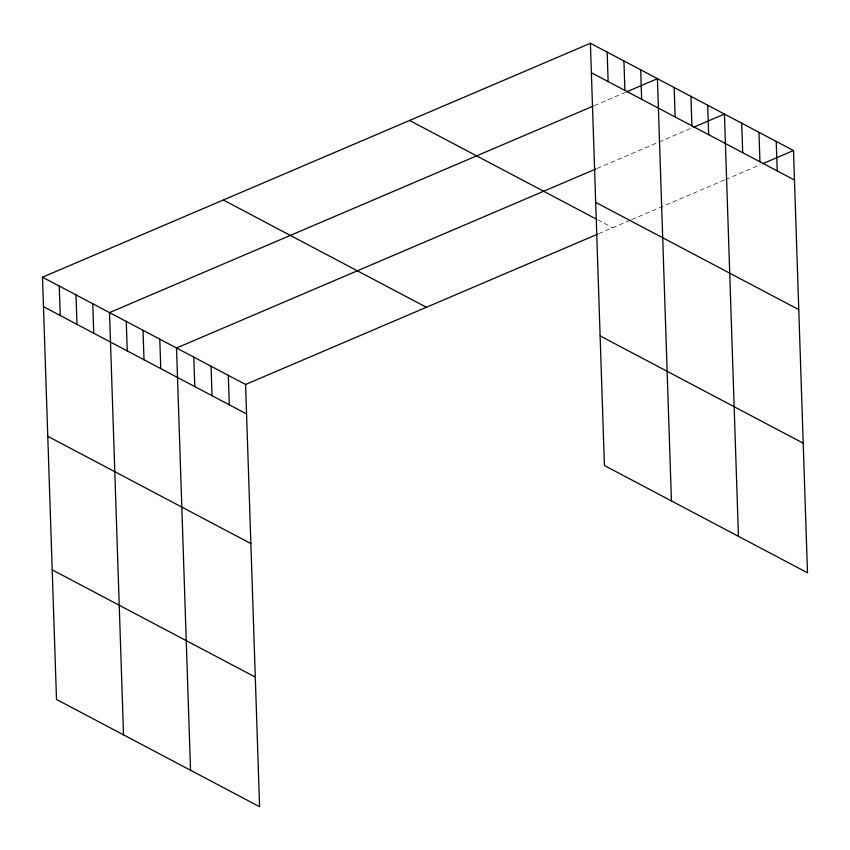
<?xml version="1.0" encoding="UTF-8"?>
<svg xmlns="http://www.w3.org/2000/svg" width="850" height="850" viewBox="0 0 850 850"><rect width="100%" height="100%" fill="white"/><g stroke="black" fill="none" stroke-linecap="round" stroke-linejoin="round"><path stroke-width="0.64" stroke-dasharray="4.25 3.19" d="M594.384 105.591L625.313 92.384M597.168 168.417L656.636 143.023M659.016 142.003L691.135 128.297M598.708 233.708L630.53 220.129M631.72 219.619L724.497 179.998M725.688 179.499L760.187 164.762M597.72 219.842L612.68 227.747"/><path stroke-width="1.27" d="M42.5 277.206L245.586 384.476L259.59 806.724L56.504 699.454L42.5 277.206L590.41 43.276L793.496 150.546L807.5 572.794L604.414 465.524L590.41 43.276M593.194 106.101L109.522 312.609L123.526 734.857M626.503 91.885L657.422 78.678L671.436 500.926M595.977 168.927L176.534 348.001L190.538 770.249M693.515 127.277L724.444 114.07L738.448 536.329M245.586 384.476L597.55 234.207M762.567 163.752L793.496 150.546M591.388 72.749L794.474 180.009M595.691 202.364L798.766 309.634M409.604 120.477L595.425 218.62M600.121 335.909L803.197 443.179M223.306 200.005L426.392 307.275M43.477 306.669L246.564 413.939M47.781 436.294L250.856 543.554M52.211 569.84L255.287 677.099M776.231 141.429L777.208 170.893M758.965 132.313L759.942 161.776M741.71 123.197L742.688 152.66M707.689 105.23L708.666 134.693M690.933 96.379L691.911 125.843M674.178 87.529L675.155 116.992M640.677 69.828L641.654 99.291M623.921 60.977L624.899 90.44M607.166 52.126L608.143 81.6M228.321 375.36L229.298 404.823M211.055 366.233L212.032 395.707M193.8 357.117L194.778 386.591M159.779 339.15L160.756 368.624M143.023 330.299L144.001 359.773M126.267 321.449L127.245 350.922M92.767 303.758L93.744 333.221M76.011 294.908L76.989 324.371M59.256 286.057L60.233 315.52"/></g></svg>
